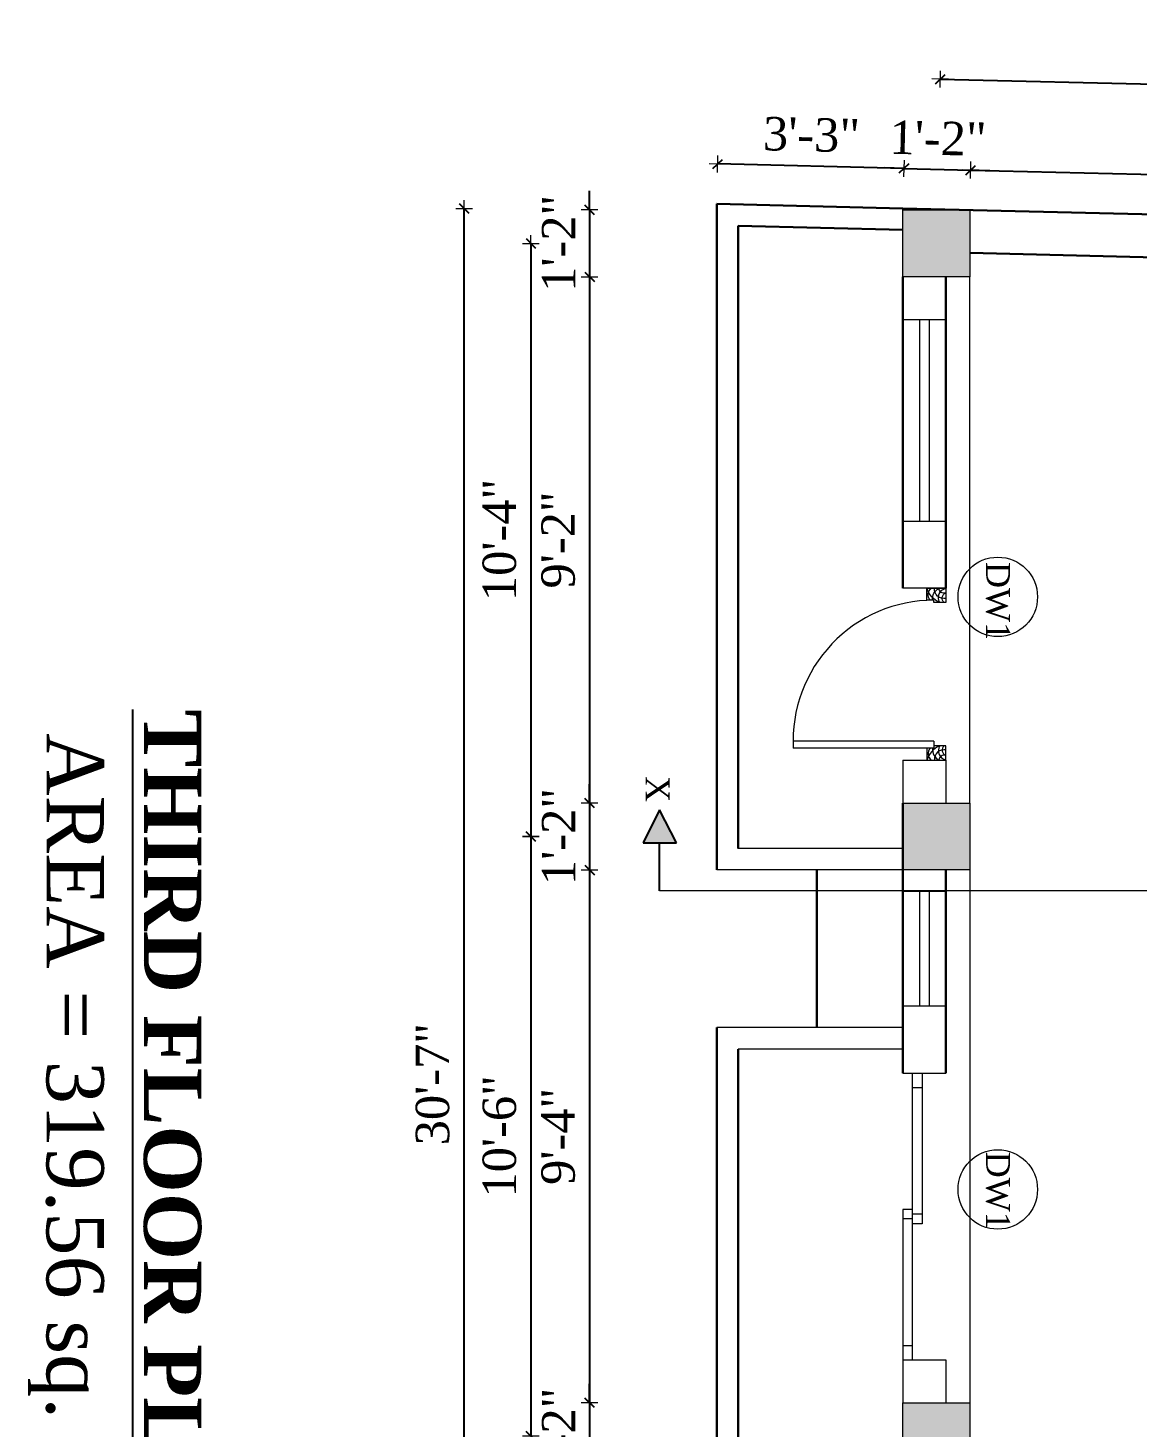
# Model space of a CAD drawing. Header units: inches. Extents: x 151827 to 346502, y -56182 to -23217.
# Drawn here: x 166377.8 to 166610.1, y -25951.1 to -25658.2 of the extents above; entities that cross this region are included whole.
import ezdxf

# ---------------------------------------------------------------- set-up
doc = ezdxf.new("R2010")
doc.units = ezdxf.units.IN
doc.header["$LTSCALE"] = 5
doc.header["$MEASUREMENT"] = 0
for name, color, linetype, lineweight in [('A-WALL', 7, 'Continuous', 9), ('Dimension', 7, 'Continuous', 18), ('DOOR', 62, 'Continuous', 0), ('Dw', 2, 'Continuous', 18)]:
    doc.layers.add(name, color=color, linetype=linetype, lineweight=lineweight)
doc.layers.add('dim line', color=7, linetype='Continuous', lineweight=15, true_color=0xfab2b2)
doc.layers.add('TEXT', color=6, linetype='Continuous')
doc.layers.add('WALL', color=7, linetype='Continuous')
doc.styles.add('ordinary', font='times.ttf')
doc.dimstyles.new('Copy of 96', dxfattribs={"dimtxt": 7, "dimasz": 4, "dimexe": 0.5, "dimexo": 0.5, "dimgap": 3, "dimtad": 1, "dimdec": 1, "dimzin": 11, "dimdsep": 46, "dimlunit": 4, "dimtxsty": 'ordinary', "dimblk": 'OBLIQUE', "dimcen": 0.09, "dimse1": 1, "dimse2": 1, "dimclrt": 6, "dimazin": 0, "dimtfac": 1, "dimtdec": 1, "dimtix": 1, "dimtmove": 2, "dimatfit": 3, "dimldrblk": 'leader', "dimfxl": 0.5, "dimfxlon": 1, "dimtolj": 1, "dimtzin": 0, "dimarcsym": 0})

# ---------------------------------------------------------------- blocks, each defined once
blk = doc.blocks.new('A$C27B36B59')
at = {"layer": 'DOOR'}
for p, q in [((0, 4), (0, 0)), ((2.5, 4), (0, 4)), ((2.5, 2.5), (2.5, 4)), ((0, 0), (3, 0)), ((3, 2.5), (2.5, 2.5)), ((3, 0), (3, 2.5))]:
    blk.add_line(p, q, dxfattribs=at)
for centre, radius, start, end in [((-1.4, -0.54), 4.75, 22.1411, 72.838), ((1.34, 2.09), 1.64, 45.138, 144.8948), ((2.21, 0.3), 2.49, 83.3149, 152.658), ((0.13, 0.37), 2.05, 349.4875, 93.6805), ((1.96, -0.47), 2.01, 58.7447, 166.495), ((-0.06, 0.32), 1.13, 343.542, 86.947), ((2.08, -0.4), 1.17, 38.2816, 160.1519)]:
    blk.add_arc(centre, radius, start, end, dxfattribs=at)
blk = doc.blocks.new('D2')
at = {"layer": 'DOOR'}
for p, q in [((74473.95, 24047.59), (74473.95, 24018.09)), ((74473.95, 24047.59), (74475.45, 24047.59)), ((74475.45, 24047.59), (74475.45, 24018.13))]:
    blk.add_line(p, q, dxfattribs=at)
blk.add_arc((74473.95, 24047.59), 29.5, 180, 272.9146, dxfattribs=at)
at = {"layer": 'DOOR', "xscale": -1, "rotation": 180}
blk.add_blockref('A$C27B36B59', (74441.95, 24050.09), dxfattribs=at)
at = {"layer": 'DOOR', "rotation": 180}
blk.add_blockref('A$C27B36B59', (74477.95, 24050.09), dxfattribs=at)
blk = doc.blocks.new('oblique')
at = {"color": 0, "lineweight": -2}
blk.add_line((0.25, 0.25), (-0.25, -0.25), dxfattribs=at)
at = {"layer": 'dim line', "lineweight": 9}
for p, q in [((-0.4375, 0), (0.4375, 0)), ((0, 0.4375), (0, -0.4375))]:
    blk.add_line(p, q, dxfattribs=at)
blk = doc.blocks.new('*D2615')
at = {"layer": 'A-WALL', "color": 0, "lineweight": -2, "ltscale": 50, "transparency": 16777216}
for p, q in [((166495.44, -25696.28), (166495.44, -25692.28)), ((166495.44, -25696.28), (166495.44, -25710.28)), ((166495.44, -25710.28), (166495.44, -25714.28))]:
    blk.add_line(p, q, dxfattribs=at)
at = {"layer": 'Defpoints', "color": 0, "ltscale": 50, "transparency": 16777216}
for p in [(166561.05, -25696.28), (166495.44, -25710.28), (166561.05, -25710.28)]:
    blk.add_point(p, dxfattribs=at)
at = {"layer": 'A-WALL', "color": 0, "lineweight": -2, "ltscale": 50, "transparency": 16777216, "xscale": 4, "yscale": 4, "zscale": 4}
for p, rotation in [((166495.44, -25696.28), 270), ((166495.44, -25710.28), 90)]:
    blk.add_blockref('oblique', p, dxfattribs=dict(at, rotation=rotation))
at = {"layer": 'A-WALL', "color": 6, "ltscale": 50, "transparency": 16777216, "insert": (166488.94, -25703.28), "char_height": 7, "attachment_point": 5, "rotation": 90, "style": 'ordinary'}
blk.add_mtext('\\A1;1\'-2"', dxfattribs=at)
blk = doc.blocks.new('_OBLIQUE')
at = {"color": 0, "linetype": 'ByBlock'}
blk.add_line((-0.5, -0.5), (0.5, 0.5), dxfattribs=at)
blk = doc.blocks.new('leader')
at = {"layer": 'Dimension'}
for p, q in [((0, -4.328), (0, 4.328)), ((-4.424, 0), (4.424, 0))]:
    blk.add_line(p, q, dxfattribs=at)
blk = doc.blocks.new('*D2616')
at = {"layer": 'A-WALL', "color": 0, "lineweight": -2, "ltscale": 5, "transparency": 16777216}
blk.add_line((166495.44, -25710.28), (166495.44, -25820.49), dxfattribs=at)
at = {"layer": 'Defpoints', "color": 0, "ltscale": 5, "transparency": 16777216}
for p in [(166561.05, -25710.28), (166495.44, -25820.49), (166561.05, -25820.49)]:
    blk.add_point(p, dxfattribs=at)
at = {"layer": 'A-WALL', "color": 0, "lineweight": -2, "ltscale": 5, "transparency": 16777216, "xscale": 4, "yscale": 4, "zscale": 4}
for p, rotation in [((166495.44, -25710.28), 90), ((166495.44, -25820.49), 270)]:
    blk.add_blockref('oblique', p, dxfattribs=dict(at, rotation=rotation))
at = {"layer": 'A-WALL', "color": 6, "ltscale": 5, "transparency": 16777216, "insert": (166488.87, -25765.39), "char_height": 7, "attachment_point": 5, "rotation": 90, "style": 'ordinary'}
blk.add_mtext('\\A1;9\'-2"', dxfattribs=at)
blk = doc.blocks.new('*D2617')
at = {"layer": 'A-WALL', "color": 0, "lineweight": -2, "ltscale": 5, "transparency": 16777216}
for p, q in [((166495.44, -25820.49), (166495.44, -25816.49)), ((166495.44, -25820.49), (166495.44, -25834.49)), ((166495.44, -25834.49), (166495.44, -25838.49))]:
    blk.add_line(p, q, dxfattribs=at)
at = {"layer": 'Defpoints', "color": 0, "ltscale": 5, "transparency": 16777216}
for p in [(166561.05, -25820.49), (166495.44, -25834.49), (166561.05, -25834.49)]:
    blk.add_point(p, dxfattribs=at)
at = {"layer": 'A-WALL', "color": 0, "lineweight": -2, "ltscale": 5, "transparency": 16777216, "xscale": 4, "yscale": 4, "zscale": 4}
for p, rotation in [((166495.44, -25820.49), 270), ((166495.44, -25834.49), 90)]:
    blk.add_blockref('oblique', p, dxfattribs=dict(at, rotation=rotation))
at = {"layer": 'A-WALL', "color": 6, "ltscale": 5, "transparency": 16777216, "insert": (166488.94, -25827.49), "char_height": 7, "attachment_point": 5, "rotation": 90, "style": 'ordinary'}
blk.add_mtext('\\A1;1\'-2"', dxfattribs=at)
blk = doc.blocks.new('*D2618')
at = {"layer": 'A-WALL', "color": 0, "lineweight": -2, "ltscale": 5, "transparency": 16777216}
blk.add_line((166495.44, -25834.49), (166495.44, -25946.06), dxfattribs=at)
at = {"layer": 'Defpoints', "color": 0, "ltscale": 5, "transparency": 16777216}
for p in [(166561.05, -25834.49), (166495.44, -25946.06), (166561.05, -25946.06)]:
    blk.add_point(p, dxfattribs=at)
at = {"layer": 'A-WALL', "color": 0, "lineweight": -2, "ltscale": 5, "transparency": 16777216, "xscale": 4, "yscale": 4, "zscale": 4}
for p, rotation in [((166495.44, -25834.49), 90), ((166495.44, -25946.06), 270)]:
    blk.add_blockref('oblique', p, dxfattribs=dict(at, rotation=rotation))
at = {"layer": 'A-WALL', "color": 6, "ltscale": 5, "transparency": 16777216, "insert": (166488.87, -25890.28), "char_height": 7, "attachment_point": 5, "rotation": 90, "style": 'ordinary'}
blk.add_mtext('\\A1;9\'-4"', dxfattribs=at)
blk = doc.blocks.new('*D2619')
at = {"layer": 'A-WALL', "color": 0, "lineweight": -2, "ltscale": 5, "transparency": 16777216}
for p, q in [((166495.44, -25946.06), (166495.44, -25942.06)), ((166495.44, -25946.06), (166495.44, -25960.06)), ((166495.44, -25960.06), (166495.44, -25964.06))]:
    blk.add_line(p, q, dxfattribs=at)
at = {"layer": 'Defpoints', "color": 0, "ltscale": 5, "transparency": 16777216}
for p in [(166561.05, -25946.06), (166495.44, -25960.06), (166561.05, -25960.06)]:
    blk.add_point(p, dxfattribs=at)
at = {"layer": 'A-WALL', "color": 0, "lineweight": -2, "ltscale": 5, "transparency": 16777216, "xscale": 4, "yscale": 4, "zscale": 4}
for p, rotation in [((166495.44, -25946.06), 270), ((166495.44, -25960.06), 90)]:
    blk.add_blockref('oblique', p, dxfattribs=dict(at, rotation=rotation))
at = {"layer": 'A-WALL', "color": 6, "ltscale": 5, "transparency": 16777216, "insert": (166488.94, -25953.06), "char_height": 7, "attachment_point": 5, "rotation": 90, "style": 'ordinary'}
blk.add_mtext('\\A1;1\'-2"', dxfattribs=at)
blk = doc.blocks.new('*D2625')
at = {"layer": 'A-WALL', "color": 0, "lineweight": -2, "ltscale": 5, "transparency": 16777216}
blk.add_line((166483.13, -25703.28), (166483.13, -25827.49), dxfattribs=at)
at = {"layer": 'Defpoints', "color": 0, "ltscale": 5, "transparency": 16777216}
for p in [(166568.05, -25703.28), (166483.13, -25827.49), (166568.05, -25827.49)]:
    blk.add_point(p, dxfattribs=at)
at = {"layer": 'A-WALL', "color": 0, "lineweight": -2, "ltscale": 5, "transparency": 16777216, "xscale": 4, "yscale": 4, "zscale": 4}
for p, rotation in [((166483.13, -25703.28), 90), ((166483.13, -25827.49), 270)]:
    blk.add_blockref('oblique', p, dxfattribs=dict(at, rotation=rotation))
at = {"layer": 'A-WALL', "color": 6, "ltscale": 5, "transparency": 16777216, "insert": (166476.57, -25765.39), "char_height": 7, "attachment_point": 5, "rotation": 90, "style": 'ordinary'}
blk.add_mtext('\\A1;10\'-4"', dxfattribs=at)
blk = doc.blocks.new('*D2627')
at = {"layer": 'A-WALL', "color": 0, "lineweight": -2, "ltscale": 5, "transparency": 16777216}
blk.add_line((166483.13, -25827.49), (166483.13, -25953.06), dxfattribs=at)
at = {"layer": 'Defpoints', "color": 0, "ltscale": 5, "transparency": 16777216}
for p in [(166568.05, -25827.49), (166483.13, -25953.06), (166568.05, -25953.06)]:
    blk.add_point(p, dxfattribs=at)
at = {"layer": 'A-WALL', "color": 0, "lineweight": -2, "ltscale": 5, "transparency": 16777216, "xscale": 4, "yscale": 4, "zscale": 4}
for p, rotation in [((166483.13, -25827.49), 90), ((166483.13, -25953.06), 270)]:
    blk.add_blockref('oblique', p, dxfattribs=dict(at, rotation=rotation))
at = {"layer": 'A-WALL', "color": 6, "ltscale": 5, "transparency": 16777216, "insert": (166476.57, -25890.28), "char_height": 7, "attachment_point": 5, "rotation": 90, "style": 'ordinary'}
blk.add_mtext('\\A1;10\'-6"', dxfattribs=at)
blk = doc.blocks.new('*D2629')
at = {"layer": 'A-WALL', "color": 0, "lineweight": -2, "ltscale": 5, "transparency": 16777216}
blk.add_line((166469.14, -26062.75), (166469.14, -25695.95), dxfattribs=at)
at = {"layer": 'Defpoints', "color": 0, "ltscale": 5, "transparency": 16777216}
for p in [(166469.14, -25695.95), (166561.05, -25695.95), (166561.05, -26062.75)]:
    blk.add_point(p, dxfattribs=at)
at = {"layer": 'A-WALL', "color": 0, "lineweight": -2, "ltscale": 5, "transparency": 16777216, "xscale": 4, "yscale": 4, "zscale": 4}
for p, rotation in [((166469.14, -25695.95), 90), ((166469.14, -26062.75), 270)]:
    blk.add_blockref('oblique', p, dxfattribs=dict(at, rotation=rotation))
at = {"layer": 'A-WALL', "color": 6, "ltscale": 5, "transparency": 16777216, "insert": (166462.57, -25879.35), "char_height": 7, "attachment_point": 5, "rotation": 90, "style": 'ordinary'}
blk.add_mtext('\\A1;30\'-7"', dxfattribs=at)
blk = doc.blocks.new('*D2684')
at = {"layer": 'A-WALL', "color": 0, "lineweight": -2, "ltscale": 50, "transparency": 16777216}
for p, q in [((166561.25, -25687.58), (166557.25, -25687.49)), ((166561.25, -25687.58), (166575.25, -25687.92)), ((166575.25, -25687.92), (166579.25, -25688.01))]:
    blk.add_line(p, q, dxfattribs=at)
at = {"layer": 'Defpoints', "color": 0, "ltscale": 50, "transparency": 16777216}
for p in [(166575.25, -25687.92), (166561.05, -25695.95), (166575.05, -25696.28)]:
    blk.add_point(p, dxfattribs=at)
at = {"layer": 'A-WALL', "color": 0, "lineweight": -2, "ltscale": 50, "transparency": 16777216, "xscale": 4, "yscale": 4, "zscale": 4}
for p, rotation in [((166561.25, -25687.58), 358.6423816929428), ((166575.25, -25687.92), 178.6423816929429)]:
    blk.add_blockref('oblique', p, dxfattribs=dict(at, rotation=rotation))
at = {"layer": 'A-WALL', "color": 6, "ltscale": 50, "transparency": 16777216, "insert": (166568.4, -25681.25), "char_height": 7, "attachment_point": 5, "rotation": 358.6424, "style": 'ordinary'}
blk.add_mtext('\\A1;1\'-2"', dxfattribs=at)
blk = doc.blocks.new('*D2685')
at = {"layer": 'A-WALL', "color": 0, "lineweight": -2, "ltscale": 5, "transparency": 16777216}
blk.add_line((166575.25, -25687.92), (166701.54, -25690.91), dxfattribs=at)
at = {"layer": 'Defpoints', "color": 0, "ltscale": 5, "transparency": 16777216}
for p in [(166701.54, -25690.91), (166575.05, -25696.28), (166701.33, -25699.61)]:
    blk.add_point(p, dxfattribs=at)
at = {"layer": 'A-WALL', "color": 0, "lineweight": -2, "ltscale": 5, "transparency": 16777216, "xscale": 4, "yscale": 4, "zscale": 4}
for p, rotation in [((166575.25, -25687.92), 178.6423816933723), ((166701.54, -25690.91), 358.6423816933723)]:
    blk.add_blockref('oblique', p, dxfattribs=dict(at, rotation=rotation))
at = {"layer": 'A-WALL', "color": 6, "ltscale": 5, "transparency": 16777216, "insert": (166638.55, -25682.85), "char_height": 7, "attachment_point": 5, "rotation": 358.6424, "style": 'ordinary'}
blk.add_mtext('\\A1;10\'-6"', dxfattribs=at)
blk = doc.blocks.new('*D2632')
at = {"layer": 'A-WALL', "color": 0, "lineweight": -2, "ltscale": 5, "transparency": 16777216}
blk.add_line((166568.87, -25668.88), (166709.15, -25672.21), dxfattribs=at)
at = {"layer": 'Defpoints', "color": 0, "ltscale": 5, "transparency": 16777216}
for p in [(166709.15, -25672.21), (166568.05, -25703.28), (166708.33, -25706.61)]:
    blk.add_point(p, dxfattribs=at)
at = {"layer": 'A-WALL', "color": 0, "lineweight": -2, "ltscale": 5, "transparency": 16777216, "xscale": 4, "yscale": 4, "zscale": 4}
for p, rotation in [((166568.87, -25668.88), 178.6423816929977), ((166709.15, -25672.21), 358.6423816929977)]:
    blk.add_blockref('oblique', p, dxfattribs=dict(at, rotation=rotation))
at = {"layer": 'A-WALL', "color": 6, "ltscale": 5, "transparency": 16777216, "insert": (166639.16, -25663.99), "char_height": 7, "attachment_point": 5, "rotation": 358.6424, "style": 'ordinary'}
blk.add_mtext('\\A1;11\'-8"', dxfattribs=at)
blk = doc.blocks.new('*D2687')
at = {"layer": 'A-WALL', "color": 0, "lineweight": -2, "ltscale": 5, "transparency": 16777216}
blk.add_line((166561.25, -25687.58), (166522.25, -25686.66), dxfattribs=at)
at = {"layer": 'Defpoints', "color": 0, "ltscale": 5, "transparency": 16777216}
for p in [(166522.25, -25686.66), (166522.05, -25695.03), (166561.05, -25695.95)]:
    blk.add_point(p, dxfattribs=at)
at = {"layer": 'A-WALL', "color": 0, "lineweight": -2, "ltscale": 5, "transparency": 16777216, "xscale": 4, "yscale": 4, "zscale": 4}
for p, rotation in [((166522.25, -25686.66), 178.6423816933723), ((166561.25, -25687.58), 358.6423816933723)]:
    blk.add_blockref('oblique', p, dxfattribs=dict(at, rotation=rotation))
at = {"layer": 'A-WALL', "color": 6, "ltscale": 5, "transparency": 16777216, "insert": (166541.9, -25680.56), "char_height": 7, "attachment_point": 5, "rotation": 358.6424, "style": 'ordinary'}
blk.add_mtext('\\A1;3\'-3"', dxfattribs=at)
blk = doc.blocks.new('*D2635')
at = {"layer": 'A-WALL', "color": 0, "lineweight": -2, "ltscale": 5, "transparency": 16777216}
blk.add_line((166523.11, -25650.43), (166787.77, -25656.7), dxfattribs=at)
at = {"layer": 'Defpoints', "color": 0, "ltscale": 5, "transparency": 16777216}
for p in [(166787.77, -25656.7), (166522.05, -25695.03), (166786.72, -25701.3)]:
    blk.add_point(p, dxfattribs=at)
at = {"layer": 'A-WALL', "color": 0, "lineweight": -2, "ltscale": 5, "transparency": 16777216, "xscale": 4, "yscale": 4, "zscale": 4}
for p, rotation in [((166523.11, -25650.43), 178.6423816933723), ((166787.77, -25656.7), 358.6423816933723)]:
    blk.add_blockref('oblique', p, dxfattribs=dict(at, rotation=rotation))
at = {"layer": 'A-WALL', "color": 6, "ltscale": 5, "transparency": 16777216, "insert": (166655.59, -25647.07), "char_height": 7, "attachment_point": 5, "rotation": 358.6424, "style": 'ordinary'}
blk.add_mtext('\\A1;22\'-1"', dxfattribs=at)

msp = doc.modelspace()

# ---------------------------------------------------------------- hatches: boundary and pattern name
at = {"ltscale": 5}
msp.add_hatch(color=256, dxfattribs=at).paths.add_polyline_path([(166506.62, -25828.78), (166513.63, -25828.78), (166510.05, -25821.89)])
at = {"layer": 'WALL', "linetype": 'ByBlock', "ltscale": 5, "true_color": 0xf8991e}
h = msp.add_hatch(color=30, dxfattribs=at)
h.dxf.hatch_style = 1
h.paths.add_polyline_path([(166575.05, -25696.28), (166561.05, -25696.28), (166561.05, -25710.28), (166575.05, -25710.28)])
h = msp.add_hatch(color=30, dxfattribs=at)
h.dxf.hatch_style = 1
h.paths.add_polyline_path([(166575.05, -25820.49), (166561.05, -25820.49), (166561.05, -25834.49), (166575.05, -25834.49)])
h = msp.add_hatch(color=30, dxfattribs=at)
h.dxf.hatch_style = 1
h.paths.add_polyline_path([(166575.05, -25946.06), (166561.05, -25946.06), (166561.05, -25960.06), (166575.05, -25960.06)])

# ---------------------------------------------------------------- linework, layer by layer
at = {"ltscale": 5}
for p, q in [((166510.05, -25821.89, -72.71), (166506.62, -25828.78, -72.71)), ((166513.63, -25828.78, -72.71), (166510.05, -25821.89, -72.71)), ((166506.62, -25828.78, -72.71), (166513.63, -25828.78, -72.71)), ((166510.05, -25838.88, -72.71), (166510.05, -25828.78, -72.71))]:
    msp.add_line(p, q, dxfattribs=at)
at = {"layer": 'A-WALL', "lineweight": 30}
for p, q in [((166522.05, -25834.49, -72.71), (166522.05, -25695.03, -72.71)), ((166561.05, -25695.95, -72.71), (166522.05, -25695.03, -72.71)), ((166715.33, -25699.61, -72.71), (166561.05, -25695.95, -72.71)), ((166526.55, -25829.99, -72.71), (166526.55, -25699.63, -72.71)), ((166561.05, -25700.45, -72.71), (166526.55, -25699.63, -72.71)), ((166701.33, -25708.28, -72.71), (166575.05, -25705.29, -72.71)), ((166561.05, -25775.49, -72.71), (166561.05, -25710.28, -72.71)), ((166570.05, -25775.49, -72.71), (166570.05, -25710.28, -72.71)), ((166561.05, -25877.06, -72.71), (166561.05, -25820.49, -72.71)), ((166543.05, -25867.49, -72.71), (166543.05, -25834.49, -72.71)), ((166570.05, -25877.06, -72.71), (166570.05, -25834.49, -72.71)), ((166522.05, -26037.87, -72.71), (166522.05, -25867.49, -72.71)), ((166526.55, -26035.42, -72.71), (166526.55, -25871.99, -72.71))]:
    msp.add_line(p, q, dxfattribs=at)
at = {"layer": 'A-WALL', "ltscale": 5}
for p, q in [((166561.05, -25696.28, -72.71), (166561.05, -25695.95, -72.71)), ((166575.05, -25820.49, -72.71), (166575.05, -25710.28, -72.71)), ((166570.05, -25719.28, -72.71), (166561.05, -25719.28, -72.71)), ((166570.05, -25761.49, -72.71), (166561.05, -25761.49, -72.71)), ((166570.05, -25775.49, -72.71), (166561.05, -25775.49, -72.71)), ((166561.05, -25811.49, -72.71), (166561.05, -25820.49, -72.71)), ((166561.05, -25811.49, -72.71), (166570.05, -25811.49, -72.71)), ((166570.05, -25811.49, -72.71), (166570.05, -25820.49, -72.71)), ((166561.05, -25829.99, -72.71), (166526.55, -25829.99, -72.71)), ((166561.05, -25834.49, -72.71), (166522.05, -25834.49, -72.71)), ((166575.05, -25834.49, -72.71), (166575.05, -25946.06, -72.71)), ((166798.62, -25838.88, -72.71), (166510.05, -25838.88, -72.71)), ((166570.05, -25838.99, -72.71), (166561.05, -25838.99, -72.71)), ((166570.05, -25862.99, -72.71), (166561.05, -25862.99, -72.71)), ((166561.05, -25867.49, -72.71), (166522.05, -25867.49, -72.71)), ((166561.05, -25871.99, -72.71), (166526.55, -25871.99, -72.71)), ((166561.05, -25877.06, -72.71), (166570.05, -25877.06, -72.71)), ((166563.05, -25937.06, -72.71), (166563.05, -25877.06, -72.71)), ((166565.05, -25877.06, -72.71), (166565.05, -25908.56, -72.71)), ((166563.05, -25880.06, -72.71), (166565.05, -25880.06, -72.71)), ((166561.05, -25905.56, -72.71), (166561.05, -25937.06, -72.71)), ((166563.05, -25905.56, -72.71), (166561.05, -25905.56, -72.71)), ((166563.05, -25908.56, -72.71), (166563.05, -25905.56, -72.71)), ((166563.05, -25907.56, -72.71), (166561.05, -25907.56, -72.71)), ((166565.05, -25906.56, -72.71), (166563.05, -25906.56, -72.71)), ((166565.05, -25908.56, -72.71), (166563.05, -25908.56, -72.71)), ((166561.05, -25934.06, -72.71), (166563.05, -25934.06, -72.71)), ((166561.05, -25937.06, -72.71), (166561.05, -25946.06, -72.71)), ((166561.05, -25937.06, -72.71), (166570.05, -25937.06, -72.71)), ((166570.05, -25937.06, -72.71), (166570.05, -25946.06, -72.71))]:
    msp.add_line(p, q, dxfattribs=at)
at = {"layer": 'A-WALL', "ltscale": 5, "elevation": -72.71}
for points in [[(166575.05, -25696.28), (166575.05, -25710.28), (166561.05, -25710.28), (166561.05, -25696.28)], [(166575.05, -25820.49), (166575.05, -25834.49), (166561.05, -25834.49), (166561.05, -25820.49)], [(166575.05, -25946.06), (166575.05, -25960.06), (166561.05, -25960.06), (166561.05, -25946.06)]]:
    msp.add_lwpolyline(points, close=True, dxfattribs=at)
at = {"layer": 'A-WALL', "ltscale": 5}
for centre in [(166580.92, -25777.31, -72.71), (166580.92, -25901.38, -72.71)]:
    msp.add_circle(centre, 8.32, dxfattribs=at)
at = {"layer": 'Dw', "color": 3}
for p, q in [((166564.55, -25719.28, -72.71), (166564.55, -25761.49, -72.71)), ((166566.55, -25719.28, -72.71), (166566.55, -25761.49, -72.71)), ((166564.55, -25838.99, -72.71), (166564.55, -25862.99, -72.71)), ((166566.55, -25838.99, -72.71), (166566.55, -25862.99, -72.71))]:
    msp.add_line(p, q, dxfattribs=at)

# ---------------------------------------------------------------- block references
at = {"layer": 'WALL', "color": 2, "linetype": 'ByBlock', "rotation": 270}
msp.add_blockref('D2', (142519.96, 48666.46, -72.71), dxfattribs=at)

# ---------------------------------------------------------------- texts
at = {"layer": 'TEXT', "style": 'ordinary'}
for s, p in [('DW1', (166578.48, -25770, -72.71)), ('X', (166507.17, -25814.83, -72.71)), ('DW1', (166578.48, -25893.48, -72.71))]:
    msp.add_text(s, height=5, rotation=270, dxfattribs=at).set_placement(p)
at = {"layer": 'TEXT', "char_height": 12, "width": 219.8151, "attachment_point": 8, "rotation": 270, "style": 'ordinary'}
for s, insert in [('{\\fTimes New Roman|b1|i0|c0|p18;\\LTHIRD FLOOR PLAN}', (166401.93, -25892.01, -72.71)), ('AREA = 319.56 sq. ft.', (166377.81, -25887.7, -72.71))]:
    msp.add_mtext(s, dxfattribs=dict(at, insert=insert))

# ---------------------------------------------------------------- dimensions: what is measured, and where the dimension line sits
at = {"layer": 'A-WALL', "ltscale": 5}
for base, p1, p2, angle, picture, middle in [((166787.77, -25656.7, -72.71), (166522.05, -25695.03, -72.71), (166786.72, -25701.3, -72.71), 178.6424, '*D2635', (166655.59, -25647.07, -72.71)), ((166522.25, -25686.66, -72.71), (166561.05, -25695.95, -72.71), (166522.05, -25695.03, -72.71), 178.6424, '*D2687', (166541.9, -25680.56, -72.71)), ((166701.54, -25690.91, -72.71), (166575.05, -25696.28, -72.71), (166701.33, -25699.61, -72.71), 178.6424, '*D2685', (166638.55, -25682.85, -72.71)), ((166469.14, -25695.95, -72.71), (166561.05, -26062.75, -72.71), (166561.05, -25695.95, -72.71), 270, '*D2629', (166462.57, -25879.35, -72.71)), ((166483.13, -25827.49, -72.71), (166568.05, -25703.28, -72.71), (166568.05, -25827.49, -72.71), 270, '*D2625', (166476.57, -25765.39, -72.71)), ((166495.44, -25820.49, -72.71), (166561.05, -25710.28, -72.71), (166561.05, -25820.49, -72.71), 270, '*D2616', (166488.87, -25765.39, -72.71)), ((166495.44, -25834.49, -72.71), (166561.05, -25820.49, -72.71), (166561.05, -25834.49, -72.71), 270, '*D2617', (166488.94, -25827.49, -72.71)), ((166483.13, -25953.06, -72.71), (166568.05, -25827.49, -72.71), (166568.05, -25953.06, -72.71), 270, '*D2627', (166476.57, -25890.28, -72.71)), ((166495.44, -25946.06, -72.71), (166561.05, -25834.49, -72.71), (166561.05, -25946.06, -72.71), 270, '*D2618', (166488.87, -25890.28, -72.71)), ((166495.44, -25960.06, -72.71), (166561.05, -25946.06, -72.71), (166561.05, -25960.06, -72.71), 270, '*D2619', (166488.94, -25953.06, -72.71))]:
    dim = msp.add_linear_dim(base=base, p1=p1, p2=p2, angle=angle, dimstyle='Copy of 96', override={"dimdec": 0, "dimblk": 'oblique', "dimtdec": 0, "dimarcsym": 1}, dxfattribs=at)
    dim.commit()
    dim.dimension.update_dxf_attribs({"geometry": picture, "text_midpoint": middle})
dim = msp.add_aligned_dim(p1=(166568.05, -25703.28, -72.71), p2=(166708.33, -25706.61, -72.71), distance=34.41, dimstyle='Copy of 96', override={"dimdec": 0, "dimblk": 'oblique', "dimtdec": 0, "dimarcsym": 1}, dxfattribs=at)
dim.commit()
dim.dimension.update_dxf_attribs({"geometry": '*D2632', "text_midpoint": (166639.16, -25663.99, -72.71)})
at = {"layer": 'A-WALL', "ltscale": 50}
dim = msp.add_aligned_dim(p1=(166561.05, -25695.95, -72.71), p2=(166575.05, -25696.28, -72.71), distance=8.37, dimstyle='Copy of 96', override={"dimdec": 0, "dimblk": 'oblique', "dimtdec": 0, "dimarcsym": 1}, dxfattribs=at)
dim.commit()
dim.dimension.update_dxf_attribs({"geometry": '*D2684', "text_midpoint": (166568.4, -25681.25, -72.71)})
dim = msp.add_linear_dim(base=(166495.44, -25710.28, -72.71), p1=(166561.05, -25696.28, -72.71), p2=(166561.05, -25710.28, -72.71), angle=270, dimstyle='Copy of 96', override={"dimdec": 0, "dimblk": 'oblique', "dimtdec": 0, "dimarcsym": 1}, dxfattribs=at)
dim.commit()
dim.dimension.update_dxf_attribs({"geometry": '*D2615', "text_midpoint": (166488.94, -25703.28, -72.71)})

doc.saveas('drawing.dxf')
